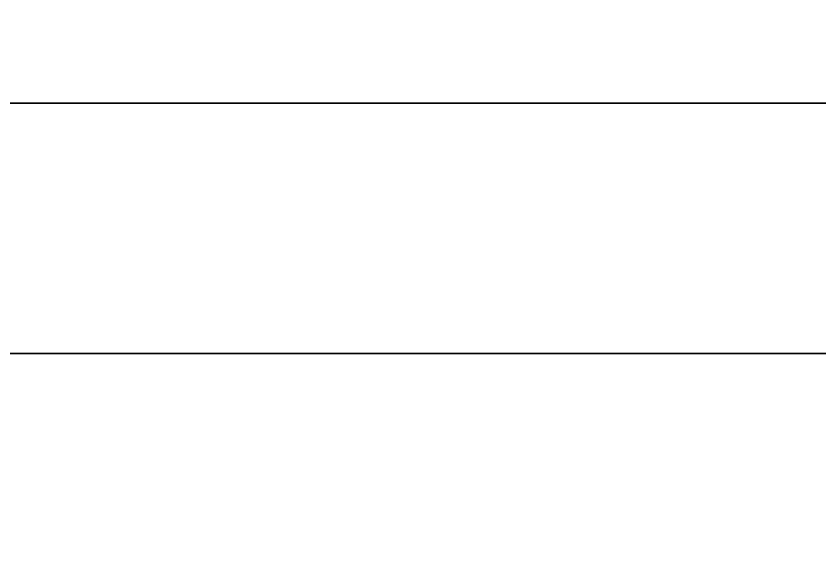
# Model space of a CAD drawing. Extents: x 0 to 5228, y -2725 to 0.
# Drawn here: x 2981.9 to 3020.45, y -1586.33 to -1560.83 of the extents above; entities that cross this region are included whole.
import ezdxf

# ---------------------------------------------------------------- set-up
doc = ezdxf.new("R2010")
doc.units = 0
for name, color, linetype in [('LAYER0', 7, 'CONTINUOUS'), ('LAYER1', 7, 'CONTINUOUS'), ('LAYER394', 7, 'CONTINUOUS'), ('LAYER453', 251, 'CONTINUOUS'), ('LAYER508', 251, 'CONTINUOUS')]:
    doc.layers.add(name, color=color, linetype=linetype)

msp = doc.modelspace()

# ---------------------------------------------------------------- linework, layer by layer
at = {"layer": 'LAYER0', "invisible_edges": 1}
for points in [[(5227.5, 0), (0, -2725.14), (0, 0), (5227.5, 0)], [(5227.5, -2725.14, 5), (0, 0, 5), (0, -2725.14, 5), (5227.5, -2725.14, 5)], [(0, 0, 5), (5227.5, -2725.14, 5), (5227.5, 0, 5), (0, 0, 5)], [(0, -2725.14), (5227.5, 0), (5227.5, -2725.14), (0, -2725.14)]]:
    msp.add_3dface(points, dxfattribs=at)
at = {"layer": 'LAYER394'}
for points, invisible_edges in [([(3784.5, -1565, 885), (2281.5, -2165, 885), (2281.5, -1565, 885), (3784.5, -1565, 885)], 3), ([(2281.5, -2165, 885), (3784.5, -1565, 885), (3784.5, -2165, 885), (2281.5, -2165, 885)], 1), ([(2281.5, -1565, 940), (3784.5, -1565, 885), (2281.5, -1565, 885), (2281.5, -1565, 940)], 1), ([(3784.5, -1565, 885), (2281.5, -1565, 940), (3784.5, -1565, 940), (3784.5, -1565, 885)], 1), ([(2281.5, -1565, 940), (2281.5, -2165, 940), (3784.5, -2165, 940), (2281.5, -1565, 940)], 5), ([(2281.5, -1565, 940), (3784.5, -2165, 940), (3784.5, -1565, 940), (2281.5, -1565, 940)], 1)]:
    msp.add_3dface(points, dxfattribs=dict(at, invisible_edges=invisible_edges))
at = {"layer": 'LAYER453', "invisible_edges": 1}
for points in [[(3052.5, -1577, 158), (2311.5, -1595, 158), (2311.5, -1577, 158), (3052.5, -1577, 158)], [(2311.5, -1595, 158), (3052.5, -1577, 158), (3052.5, -1595, 158), (2311.5, -1595, 158)], [(3052.5, -1595, 517.5), (2311.5, -1577, 517.5), (2311.5, -1595, 517.5), (3052.5, -1595, 517.5)], [(2311.5, -1577, 517.5), (3052.5, -1595, 517.5), (3052.5, -1577, 517.5), (2311.5, -1577, 517.5)], [(2311.5, -1577, 517.5), (3052.5, -1577, 158), (2311.5, -1577, 158), (2311.5, -1577, 517.5)], [(3052.5, -1577, 158), (2311.5, -1577, 517.5), (3052.5, -1577, 517.5), (3052.5, -1577, 158)]]:
    msp.add_3dface(points, dxfattribs=at)
at = {"layer": 'LAYER508', "invisible_edges": 1}
for points in [[(3052.5, -1577, 521.5), (2311.5, -1595, 521.5), (2311.5, -1577, 521.5), (3052.5, -1577, 521.5)], [(2311.5, -1595, 521.5), (3052.5, -1577, 521.5), (3052.5, -1595, 521.5), (2311.5, -1595, 521.5)], [(3052.5, -1595, 881), (2311.5, -1577, 881), (2311.5, -1595, 881), (3052.5, -1595, 881)], [(2311.5, -1577, 881), (3052.5, -1595, 881), (3052.5, -1577, 881), (2311.5, -1577, 881)], [(2311.5, -1577, 881), (3052.5, -1577, 521.5), (2311.5, -1577, 521.5), (2311.5, -1577, 881)], [(3052.5, -1577, 521.5), (2311.5, -1577, 881), (3052.5, -1577, 881), (3052.5, -1577, 521.5)]]:
    msp.add_3dface(points, dxfattribs=at)

# ---------------------------------------------------------------- meshes
at = {"layer": 'LAYER1'}
mesh = msp.add_polymesh((6, 2), dxfattribs=at)
for k, corner in enumerate([(4927.5, -150, 2523), (977.5, -150, 2523), (4927.5, -330, 2523), (4927.5, -150, 2523), (5077.5, -330, 2523), (4927.5, -330, 2523), (5077.5, -2165, 2523), (5077.5, -330, 2523), (2281.5, -2165, 2523), (5077.5, -2165, 2523), (2281.5, -2315, 2523), (5227.5, -2315, 2523)]):
    mesh.set_mesh_vertex(divmod(k, 2), corner)

doc.saveas('drawing.dxf')
